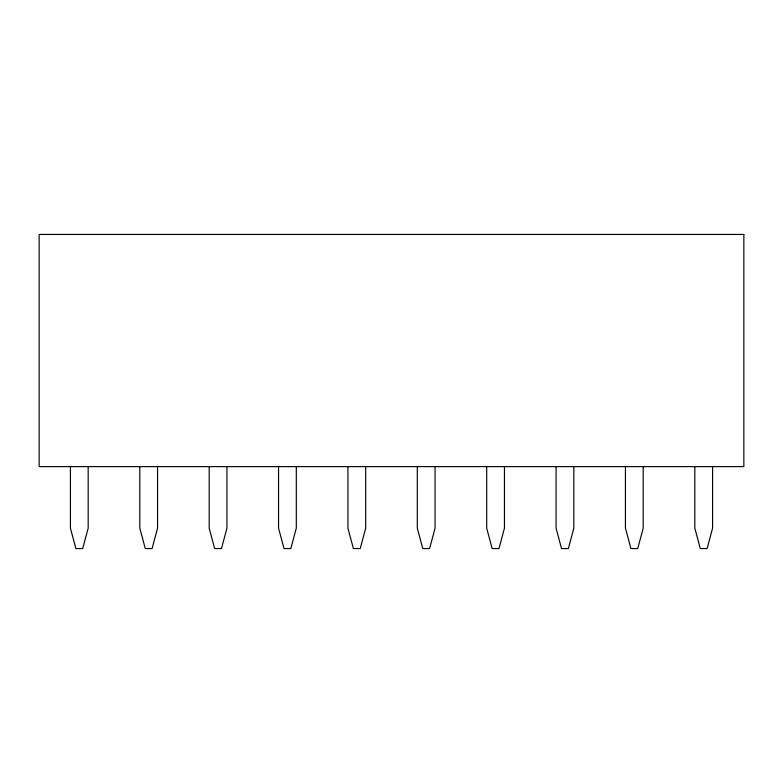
<?xml version="1.0" encoding="UTF-8"?>
<svg xmlns="http://www.w3.org/2000/svg" width="783" height="783" viewBox="0 0 783 783"><rect width="100%" height="100%" fill="white"/><g stroke="black" fill="none" stroke-linecap="round" stroke-linejoin="round"><path stroke-width="1.17" d="M712.579 466.834L712.579 528.173L707.118 548.56L700.286 548.56L694.824 528.173L694.824 466.834M643.195 466.834L643.195 528.173L637.734 548.56L630.902 548.56L625.441 528.173L625.441 466.834M573.822 466.834L573.822 528.173L568.36 548.56L561.528 548.56L556.067 528.173L556.067 466.834M504.448 466.834L504.448 528.173L498.977 548.56L492.155 548.56L486.693 528.173L486.693 466.834M435.064 466.834L435.064 528.173L429.603 548.56L422.771 548.56L417.31 528.173L417.31 466.834M365.69 466.834L365.69 528.173L360.229 548.56L353.397 548.56L347.936 528.173L347.936 466.834M296.307 466.834L296.307 528.173L290.845 548.56L284.023 548.56L278.552 528.173L278.552 466.834M226.933 466.834L226.933 528.173L221.472 548.56L214.64 548.56L209.178 528.173L209.178 466.834M157.559 466.834L157.559 528.173L152.098 548.56L145.266 548.56L139.805 528.173L139.805 466.834M88.176 466.834L88.176 528.173L82.714 548.56L75.882 548.56L70.421 528.173L70.421 466.834M743.85 234.44L39.15 234.44L39.15 466.609L743.85 466.609L743.85 234.44"/></g></svg>
